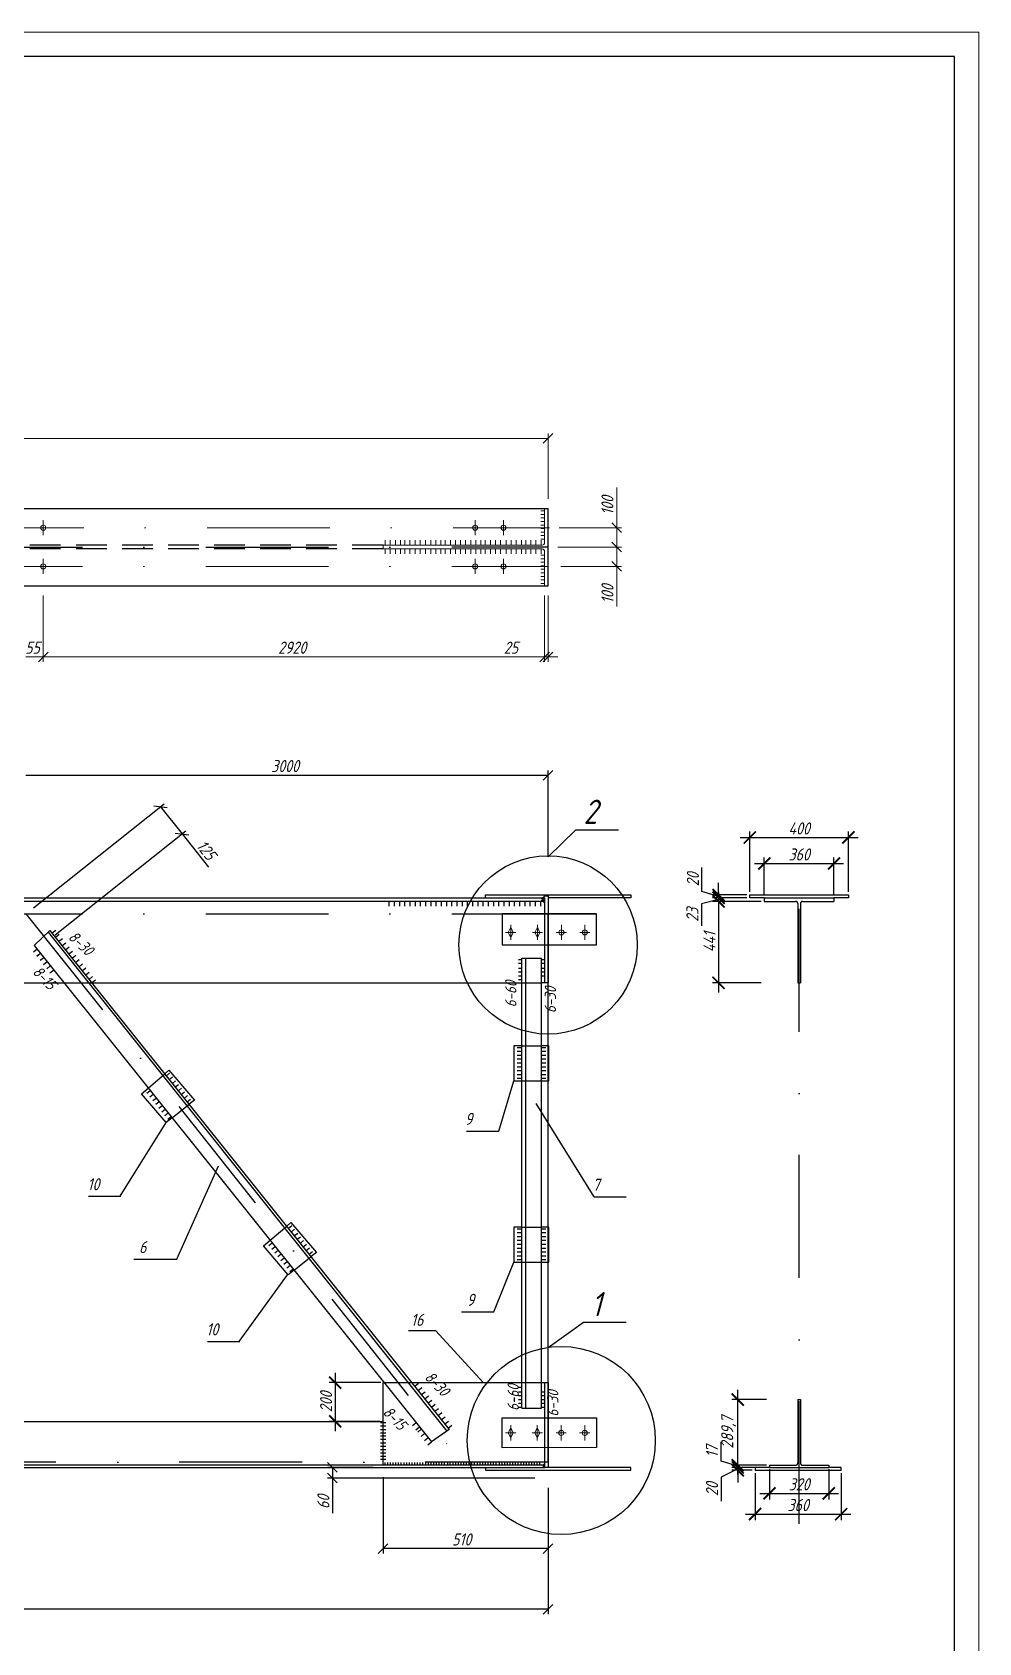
# Model space of a CAD drawing. Header units: millimetres. Extents: x 1665 to 4316, y 443 to 1647.
# Drawn here: x 3992.2 to 4188, y 1313.9 to 1647 of the extents above; entities that cross this region are included whole.
import ezdxf

# ---------------------------------------------------------------- set-up
doc = ezdxf.new("R2010")
doc.units = ezdxf.units.MM
for name, pattern in [('DASHDOT', [25.4, 12.7, -6.35, 0, -6.35]), ('DASHDOT2', [12.7, 6.35, -3.175, 0, -3.175]), ('DASHDOTX2', [50.8, 25.4, -12.7, 0, -12.7]), ('DASHED2', [9.525, 6.35, -3.175])]:
    doc.linetypes.add(name, pattern=pattern)
doc.layers.get('0').update_dxf_attribs({"lineweight": 18})
for name, color, linetype, lineweight in [('Dimension', 3, 'Continuous', 20), ('Osi', 1, 'DASHDOTX2', 25), ('Strich', 2, 'DASHED2', 25), ('Оси А', 40, 'DASHDOT', 20), ('ось', 240, 'DASHDOT2', 25), ('Размер', 3, 'Continuous', 25)]:
    doc.layers.add(name, color=color, linetype=linetype, lineweight=lineweight)
doc.styles.add('style1', font='romans.shx', dxfattribs={"width": 0.8, "oblique": 15})
doc.styles.add('style2', font='romans.shx', dxfattribs={"width": 0.8, "oblique": 15})

# ---------------------------------------------------------------- blocks, each defined once
blk = doc.blocks.new('_ArchTick')
at = {"color": 0, "linetype": 'ByBlock', "const_width": 0.15}
blk.add_lwpolyline([(-0.5, -0.5), (0.5, 0.5)], dxfattribs=at)
blk = doc.blocks.new('_Oblique')
at = {"color": 0, "linetype": 'ByBlock', "lineweight": -2}
blk.add_line((-0.5, -0.5), (0.5, 0.5), dxfattribs=at)

msp = doc.modelspace()

# ---------------------------------------------------------------- hatches: boundary and pattern name
at = {"layer": 'Размер'}
h = msp.add_hatch(color=256, dxfattribs=at)
edge = h.paths.add_edge_path()
edge.add_arc((4097.663, 1468.555), 0.578, 268.31437, 342.12231, ccw=False)
edge.add_spline(control_points=[(4097.646, 1467.977), (4097.616, 1467.904), (4097.514, 1467.654), (4098.478, 1467.605), (4097.484, 1467.558), (4097.632, 1467.303), (4097.68, 1467.221)], knot_values=[0, 0, 0, 0, 20.2032649, 69.6490249, 118.7581535, 141.9866715, 141.9866715, 141.9866715, 141.9866715], degree=3, periodic=0)
edge.add_arc((4097.663, 1466.644), 0.578, 17.87769, 88.31437, ccw=False)
edge.add_line((4098.213, 1466.821), (4098.213, 1468.377))
h = msp.add_hatch(color=256, dxfattribs=at)
edge = h.paths.add_edge_path()
edge.add_arc((4097.899, 1350.943), 0.314, 280.23037, 355.77334, ccw=False)
edge.add_spline(control_points=[(4097.955, 1350.634), (4097.931, 1350.606), (4097.882, 1350.549), (4097.95, 1350.412), (4098.25, 1350.409), (4097.976, 1350.397), (4097.891, 1350.282), (4097.933, 1350.211), (4097.955, 1350.173)], knot_values=[0, 0, 0, 0, 10.2899091, 20.5268242, 39.8770618, 56.5351868, 66.7524828, 78.8056176, 78.8056176, 78.8056176, 78.8056176], degree=3, periodic=0)
edge.add_arc((4097.9, 1349.864), 0.314, 3.51492, 79.85554, ccw=False)
edge.add_line((4098.213, 1349.884), (4098.213, 1350.92))

# ---------------------------------------------------------------- linework, layer by layer
for p, q in [((4188.02, 1646.955), (3347.02, 1646.955)), ((4188.02, 1052.955), (4188.02, 1646.955)), ((4097.438, 1547.961), (4098.213, 1547.961)), ((4097.438, 1547.232), (4098.213, 1547.232)), ((4097.438, 1546.504), (4098.213, 1546.504)), ((4097.438, 1545.775), (4098.213, 1545.775)), ((4098.213, 1541.391), (4098.213, 1548.491)), ((4097.438, 1545.047), (4098.213, 1545.047)), ((4097.438, 1544.318), (4098.213, 1544.318)), ((4097.438, 1543.59), (4098.213, 1543.59)), ((4097.438, 1542.861), (4098.213, 1542.861)), ((4097.438, 1542.133), (4098.213, 1542.133)), ((4097.713, 1540.891), (4064.779, 1540.891)), ((4064.779, 1540.091), (4064.779, 1540.891)), ((4097.713, 1540.091), (4064.779, 1540.091)), ((4065.222, 1541.908), (4065.222, 1540.891)), ((4065.222, 1540.091), (4065.222, 1539.074)), ((4066.277, 1541.908), (4066.277, 1540.891)), ((4066.277, 1540.091), (4066.277, 1539.074)), ((4067.332, 1541.908), (4067.332, 1540.891)), ((4067.332, 1540.091), (4067.332, 1539.074)), ((4068.387, 1541.908), (4068.387, 1540.891)), ((4068.387, 1540.091), (4068.387, 1539.074)), ((4069.292, 1541.908), (4069.292, 1540.891)), ((4069.292, 1540.091), (4069.292, 1539.074)), ((4070.347, 1541.908), (4070.347, 1540.891)), ((4070.347, 1540.091), (4070.347, 1539.074)), ((4071.402, 1541.908), (4071.402, 1540.891)), ((4071.402, 1540.091), (4071.402, 1539.074)), ((4072.457, 1541.908), (4072.457, 1540.891)), ((4072.457, 1540.091), (4072.457, 1539.074)), ((4073.587, 1541.908), (4073.587, 1540.891)), ((4073.587, 1540.091), (4073.587, 1539.074)), ((4074.642, 1541.908), (4074.642, 1540.891)), ((4074.642, 1540.091), (4074.642, 1539.074)), ((4075.697, 1541.908), (4075.697, 1540.891)), ((4075.697, 1540.091), (4075.697, 1539.074)), ((4076.752, 1541.908), (4076.752, 1540.891)), ((4076.752, 1540.091), (4076.752, 1539.074)), ((4077.656, 1541.908), (4077.656, 1540.891)), ((4077.656, 1540.091), (4077.656, 1539.074)), ((4078.711, 1541.908), (4078.711, 1540.891)), ((4078.711, 1540.091), (4078.711, 1539.074)), ((4079.766, 1541.908), (4079.766, 1540.891)), ((4079.766, 1540.091), (4079.766, 1539.074)), ((4080.821, 1541.908), (4080.821, 1540.891)), ((4080.821, 1540.091), (4080.821, 1539.074)), ((4081.876, 1541.908), (4081.876, 1540.891)), ((4081.876, 1540.091), (4081.876, 1539.074)), ((4082.931, 1541.908), (4082.931, 1540.891)), ((4082.931, 1540.091), (4082.931, 1539.074)), ((4083.986, 1541.908), (4083.986, 1540.891)), ((4083.986, 1540.091), (4083.986, 1539.074)), ((4085.041, 1541.908), (4085.041, 1540.891)), ((4085.041, 1540.091), (4085.041, 1539.074)), ((4085.945, 1541.908), (4085.945, 1540.891)), ((4085.945, 1540.091), (4085.945, 1539.074)), ((4087, 1541.908), (4087, 1540.891)), ((4087, 1540.091), (4087, 1539.074)), ((4088.055, 1541.908), (4088.055, 1540.891)), ((4088.055, 1540.091), (4088.055, 1539.074)), ((4089.11, 1541.908), (4089.11, 1540.891)), ((4089.11, 1540.091), (4089.11, 1539.074)), ((4090.241, 1541.908), (4090.241, 1540.891)), ((4090.241, 1540.091), (4090.241, 1539.074)), ((4091.296, 1541.908), (4091.296, 1540.891)), ((4091.296, 1540.091), (4091.296, 1539.074)), ((4092.351, 1541.908), (4092.351, 1540.891)), ((4092.351, 1540.091), (4092.351, 1539.074)), ((4093.406, 1541.908), (4093.406, 1540.891)), ((4093.406, 1540.091), (4093.406, 1539.074)), ((4094.31, 1541.908), (4094.31, 1540.891)), ((4094.31, 1540.091), (4094.31, 1539.074)), ((4095.365, 1541.908), (4095.365, 1540.891)), ((4095.365, 1540.091), (4095.365, 1539.074)), ((4096.42, 1541.908), (4096.42, 1540.891)), ((4096.42, 1540.091), (4096.42, 1539.074)), ((4097.438, 1538.802), (4098.213, 1538.802)), ((4097.475, 1541.908), (4097.475, 1540.891)), ((4097.475, 1540.091), (4097.475, 1539.074)), ((4098.213, 1532.491), (4098.213, 1539.591)), ((4097.438, 1538.074), (4098.213, 1538.074)), ((4097.438, 1537.345), (4098.213, 1537.345)), ((4097.438, 1536.617), (4098.213, 1536.617)), ((4097.438, 1535.888), (4098.213, 1535.888)), ((4097.438, 1535.16), (4098.213, 1535.16)), ((4097.438, 1534.431), (4098.213, 1534.431)), ((4097.438, 1533.703), (4098.213, 1533.703)), ((4097.438, 1532.974), (4098.213, 1532.974))]:
    msp.add_line(p, q)
at = {"lineweight": 30}
for p, q in [((4183.02, 1641.955), (3367.02, 1641.955)), ((4183.02, 1057.955), (4183.02, 1641.955)), ((3716.804, 1548.491), (4098.933, 1548.491)), ((4098.933, 1532.491), (4098.933, 1548.491)), ((3716.804, 1532.491), (4098.933, 1532.491))]:
    msp.add_line(p, q, dxfattribs=at)
at = {"color": 0, "lineweight": -2}
for p, q in [((4097.933, 1561.955), (4099.933, 1563.955)), ((4114.122, 1543.493), (4112.122, 1545.493)), ((4114.122, 1539.491), (4112.122, 1541.491)), ((4112.122, 1541.491), (4114.122, 1539.491)), ((4112.122, 1537.503), (4114.122, 1535.503)), ((3993.514, 1516.764), (3995.514, 1518.764)), ((3995.514, 1518.764), (3993.514, 1516.764)), ((4097.213, 1516.764), (4099.213, 1518.764)), ((4097.213, 1516.764), (4099.213, 1518.764)), ((4099.933, 1518.764), (4097.933, 1516.764)), ((4097.933, 1492.284), (4099.933, 1494.284)), ((4097.933, 1319.843), (4099.933, 1321.843))]:
    msp.add_line(p, q, dxfattribs=at)
for centre in [(3994.514, 1544.499), (4083.838, 1544.499), (4089.701, 1544.499), (3994.514, 1536.5), (4083.838, 1536.5), (4089.701, 1536.5), (4101.669, 1460.809), (4106.523, 1460.809), (4101.644, 1357.307), (4106.498, 1357.307)]:
    msp.add_circle(centre, 0.523)
for centre, start, end in [((4097.713, 1541.391), 270, 0), ((4097.713, 1539.591), 0, 90)]:
    msp.add_arc(centre, 0.5, start, end)
at = {"layer": 'Dimension', "lineweight": 15}
msp.add_line((4098.933, 1562.955), (3698.911, 1562.955), dxfattribs=at)
at = {"layer": 'Dimension'}
for p, q in [((4098.933, 1550.491), (4098.933, 1563.955)), ((4113.122, 1544.493), (4113.122, 1552.793)), ((4101.218, 1544.493), (4114.122, 1544.493)), ((4113.122, 1540.491), (4113.122, 1544.493)), ((4100.933, 1540.491), (4114.122, 1540.491)), ((4101.558, 1540.491), (4114.122, 1540.491)), ((4113.122, 1540.491), (4113.122, 1536.503)), ((4101.558, 1536.503), (4114.122, 1536.503)), ((4113.122, 1536.503), (4113.122, 1528.202)), ((3994.514, 1530.491), (3994.514, 1516.764)), ((3994.514, 1529.866), (3994.514, 1516.764)), ((4098.213, 1530.491), (4098.213, 1516.764)), ((4098.213, 1529.866), (4098.213, 1516.764)), ((4098.933, 1530.491), (4098.933, 1516.764)), ((3994.514, 1517.764), (3990.933, 1517.764)), ((3994.514, 1517.764), (4098.213, 1517.764)), ((4098.213, 1517.764), (4089.219, 1517.764)), ((4098.933, 1517.764), (4098.213, 1517.764)), ((4098.933, 1517.764), (4100.933, 1517.764))]:
    msp.add_line(p, q, dxfattribs=at)
at = {"layer": 'Osi', "lineweight": 20}
for p, q in [((3468.495, 1544.473), (4099.218, 1544.493)), ((3468.21, 1536.483), (4098.933, 1536.503))]:
    msp.add_line(p, q, dxfattribs=at)
at = {"layer": 'Osi'}
for p, q in [((3468.21, 1540.483), (4098.933, 1540.503)), ((4150.857, 1338.474), (4150.857, 1473.023))]:
    msp.add_line(p, q, dxfattribs=at)
at = {"layer": 'Strich'}
for p, q in [((4064.779, 1540.891), (3480.886, 1540.891)), ((4064.779, 1540.091), (3480.886, 1540.091)), ((4150.587, 1364.196), (4151.127, 1364.196)), ((4144.737, 1350.634), (4144.737, 1350.171)), ((4156.977, 1350.634), (4156.977, 1350.171))]:
    msp.add_line(p, q, dxfattribs=at)
for centre, start, end in [((4150.137, 1466.771), 0, 90), ((4151.577, 1466.771), 90, 180), ((4150.137, 1351.084), 270, 0), ((4151.577, 1351.084), 180, 270)]:
    msp.add_arc(centre, 0.45, start, end, dxfattribs=at)
at = {"layer": 'Оси А', "ltscale": 20}
for p, q in [((3994.514, 1544.499), (3994.514, 1546.072)), ((4083.838, 1544.499), (4083.838, 1546.072)), ((4089.701, 1544.499), (4089.701, 1546.072)), ((3994.514, 1544.499), (3993.465, 1544.499)), ((3994.514, 1544.499), (3994.514, 1544.499)), ((3994.514, 1544.499), (3994.514, 1542.927)), ((3994.514, 1544.499), (3995.562, 1544.499)), ((4083.838, 1544.499), (4082.789, 1544.499)), ((4083.838, 1544.499), (4083.838, 1544.499)), ((4083.838, 1544.499), (4083.838, 1542.927)), ((4083.838, 1544.499), (4084.886, 1544.499)), ((4089.701, 1544.499), (4088.652, 1544.499)), ((4089.701, 1544.499), (4089.701, 1544.499)), ((4089.701, 1544.499), (4089.701, 1542.927)), ((4089.701, 1544.499), (4090.749, 1544.499)), ((3994.514, 1536.5), (3993.465, 1536.5)), ((3994.514, 1536.5), (3994.514, 1538.072)), ((3994.514, 1536.5), (3994.514, 1536.5)), ((3994.514, 1536.5), (3994.514, 1534.927)), ((3994.514, 1536.5), (3995.562, 1536.5)), ((4083.838, 1536.502), (4082.789, 1536.502)), ((4083.838, 1536.502), (4083.838, 1538.075)), ((4083.838, 1536.502), (4083.838, 1536.502)), ((4083.838, 1536.502), (4083.838, 1534.93)), ((4083.838, 1536.502), (4084.886, 1536.502)), ((4089.701, 1536.5), (4088.652, 1536.5)), ((4089.701, 1536.5), (4089.701, 1538.072)), ((4089.701, 1536.5), (4089.701, 1536.5)), ((4089.701, 1536.5), (4089.701, 1534.927)), ((4089.701, 1536.5), (4090.749, 1536.5)), ((4091.19, 1460.809), (4091.19, 1462.381)), ((4096.724, 1460.809), (4096.724, 1462.381)), ((4101.669, 1460.809), (4101.669, 1462.381)), ((4106.523, 1460.809), (4106.523, 1462.381)), ((4091.19, 1460.809), (4090.141, 1460.809)), ((4091.19, 1460.809), (4090.141, 1460.809)), ((4090.666, 1460.809), (4091.19, 1461.857)), ((4090.666, 1460.809), (4091.19, 1459.76)), ((4091.714, 1460.809), (4091.19, 1461.857)), ((4091.19, 1460.809), (4091.19, 1460.809)), ((4091.19, 1460.809), (4091.19, 1459.236)), ((4091.19, 1460.809), (4092.238, 1460.809)), ((4091.714, 1460.809), (4091.19, 1459.76)), ((4096.724, 1460.809), (4095.676, 1460.809)), ((4096.724, 1460.809), (4095.676, 1460.809)), ((4096.2, 1460.809), (4096.724, 1461.857)), ((4096.2, 1460.809), (4096.724, 1459.76)), ((4097.249, 1460.809), (4096.724, 1461.857)), ((4096.724, 1460.809), (4096.724, 1460.809)), ((4096.724, 1460.809), (4096.724, 1459.236)), ((4096.724, 1460.809), (4097.773, 1460.809)), ((4097.249, 1460.809), (4096.724, 1459.76)), ((4101.669, 1460.809), (4100.621, 1460.809)), ((4101.669, 1460.809), (4101.669, 1460.809)), ((4101.669, 1460.809), (4101.669, 1459.236)), ((4101.669, 1460.809), (4102.717, 1460.809)), ((4106.523, 1460.809), (4105.475, 1460.809)), ((4106.523, 1460.809), (4106.523, 1460.809)), ((4106.523, 1460.809), (4106.523, 1459.236)), ((4106.523, 1460.809), (4107.572, 1460.809)), ((4091.19, 1357.307), (4091.19, 1358.879)), ((4096.699, 1357.307), (4096.699, 1358.879)), ((4101.644, 1357.307), (4101.644, 1358.879)), ((4106.498, 1357.307), (4106.498, 1358.879)), ((4091.19, 1357.307), (4090.141, 1357.307)), ((4091.19, 1357.307), (4090.141, 1357.307)), ((4090.666, 1357.307), (4091.19, 1358.355)), ((4090.666, 1357.307), (4091.19, 1356.258)), ((4091.714, 1357.307), (4091.19, 1358.355)), ((4091.19, 1357.307), (4091.19, 1357.307)), ((4091.19, 1357.307), (4091.19, 1355.734)), ((4091.19, 1357.307), (4092.238, 1357.307)), ((4091.714, 1357.307), (4091.19, 1356.258)), ((4096.699, 1357.307), (4095.651, 1357.307)), ((4096.699, 1357.307), (4095.651, 1357.307)), ((4096.175, 1357.307), (4096.699, 1358.355)), ((4096.175, 1357.307), (4096.699, 1356.258)), ((4097.223, 1357.307), (4096.699, 1358.355)), ((4096.699, 1357.307), (4096.699, 1357.307)), ((4096.699, 1357.307), (4096.699, 1355.734)), ((4096.699, 1357.307), (4097.748, 1357.307)), ((4097.223, 1357.307), (4096.699, 1356.258)), ((4101.644, 1357.307), (4100.596, 1357.307)), ((4101.644, 1357.307), (4101.644, 1357.307)), ((4101.644, 1357.307), (4101.644, 1355.734)), ((4101.644, 1357.307), (4102.692, 1357.307)), ((4106.498, 1357.307), (4105.45, 1357.307)), ((4106.498, 1357.307), (4106.498, 1357.307)), ((4106.498, 1357.307), (4106.498, 1355.734)), ((4106.498, 1357.307), (4107.547, 1357.307))]:
    msp.add_line(p, q, dxfattribs=at)
at = {"layer": 'ось', "ltscale": 4}
for p, q in [((3468.21, 1464.656), (4098.933, 1464.676)), ((3990.933, 1464.673), (4080.933, 1351.276)), ((4098.933, 1351.276), (3742.225, 1351.276))]:
    msp.add_line(p, q, dxfattribs=at)
at = {"layer": 'Размер'}
for p, q in [((4098.933, 1493.284), (3990.933, 1493.284)), ((4098.933, 1476.443), (4098.933, 1494.284)), ((4097.68, 1467.221), (3473.036, 1467.221)), ((3480.886, 1467.977), (4064.779, 1467.977)), ((4064.779, 1467.977), (4097.68, 1467.977)), ((4066.087, 1466.203), (4066.087, 1467.221)), ((4067.167, 1466.203), (4067.167, 1467.221)), ((4068.247, 1466.203), (4068.247, 1467.221)), ((4069.327, 1466.203), (4069.327, 1467.221)), ((4070.407, 1466.203), (4070.407, 1467.221)), ((4071.487, 1466.203), (4071.487, 1467.221)), ((4072.567, 1466.203), (4072.567, 1467.221)), ((4073.647, 1466.203), (4073.647, 1467.221)), ((4074.727, 1466.203), (4074.727, 1467.221)), ((4075.807, 1466.203), (4075.807, 1467.221)), ((4076.887, 1466.203), (4076.887, 1467.221)), ((4077.967, 1466.203), (4077.967, 1467.221)), ((4079.047, 1466.203), (4079.047, 1467.221)), ((4080.127, 1466.203), (4080.127, 1467.221)), ((4081.207, 1466.203), (4081.207, 1467.221)), ((4082.287, 1466.203), (4082.287, 1467.221)), ((4083.367, 1466.203), (4083.367, 1467.221)), ((4084.447, 1466.203), (4084.447, 1467.221)), ((4085.527, 1466.203), (4085.527, 1467.221)), ((4086.607, 1466.203), (4086.607, 1467.221)), ((4087.687, 1466.203), (4087.687, 1467.221)), ((4088.767, 1466.203), (4088.767, 1467.221)), ((4089.847, 1466.203), (4089.847, 1467.221)), ((4090.927, 1466.203), (4090.927, 1467.221)), ((4092.007, 1466.203), (4092.007, 1467.221)), ((4093.087, 1466.203), (4093.087, 1467.221)), ((4094.167, 1466.203), (4094.167, 1467.221)), ((4095.247, 1466.203), (4095.247, 1467.221)), ((4096.327, 1466.203), (4096.327, 1467.221)), ((4097.407, 1466.203), (4097.407, 1467.221)), ((4098.213, 1467.977), (4098.213, 1450.373)), ((4098.933, 1468.377), (4098.933, 1450.373)), ((4143.657, 1467.977), (4158.057, 1467.977)), ((4143.657, 1467.221), (4150.137, 1467.221)), ((4150.587, 1466.771), (4150.587, 1450.373)), ((4151.127, 1466.771), (4151.127, 1450.373)), ((4151.577, 1467.221), (4158.057, 1467.221)), ((4108.931, 1464.676), (4089.406, 1464.676)), ((4098.933, 1351.276), (4098.933, 1464.676)), ((3995.879, 1461.202), (3992.591, 1458.07)), ((3995.517, 1460.857), (4077.977, 1357.647)), ((3995.879, 1461.202), (4078.48, 1357.995)), ((3997.097, 1461.206), (3996.366, 1460.622)), ((3997.789, 1460.34), (3997.058, 1459.756)), ((3997.789, 1460.339), (3997.058, 1459.756)), ((3998.481, 1459.473), (3997.749, 1458.889)), ((3992.502, 1456.796), (3993.241, 1457.375)), ((3992.591, 1458.07), (4074.777, 1355.446)), ((3993.187, 1455.924), (3993.925, 1456.503)), ((3993.196, 1455.931), (3993.934, 1456.51)), ((3993.88, 1455.059), (3994.618, 1455.638)), ((3999.173, 1458.606), (3998.441, 1458.022)), ((3999.865, 1457.74), (3999.133, 1457.156)), ((4000.556, 1456.874), (3999.824, 1456.289)), ((4001.248, 1456.007), (4000.516, 1455.423)), ((4093.515, 1362.397), (4093.515, 1455.477)), ((4093.515, 1455.477), (4097.531, 1455.477)), ((4094.321, 1362.397), (4094.321, 1455.477)), ((4095.235, 1455.477), (4097.531, 1455.477)), ((4097.531, 1362.397), (4097.531, 1455.477)), ((3994.525, 1454.155), (3995.263, 1454.734)), ((3994.565, 1454.186), (3995.303, 1454.765)), ((3995.209, 1453.283), (3995.947, 1453.861)), ((3995.209, 1453.282), (3995.947, 1453.861)), ((3995.894, 1452.41), (3996.632, 1452.989)), ((4001.94, 1455.141), (4001.208, 1454.556)), ((4002.632, 1454.274), (4001.899, 1453.689)), ((4003.324, 1453.408), (4002.591, 1452.823)), ((4004.016, 1452.541), (4003.283, 1451.956)), ((4092.833, 1455.211), (4093.515, 1455.211)), ((4092.833, 1454.418), (4093.515, 1454.418)), ((4092.833, 1453.438), (4093.515, 1453.438)), ((4092.833, 1452.644), (4093.515, 1452.644)), ((4097.531, 1455.211), (4098.213, 1455.211)), ((4097.531, 1454.418), (4098.213, 1454.418)), ((4097.531, 1453.438), (4098.213, 1453.438)), ((4097.531, 1452.644), (4098.213, 1452.644)), ((3984.068, 1450.373), (3998.755, 1450.373)), ((3998.755, 1450.373), (4004.499, 1450.373)), ((4004.708, 1451.675), (4003.974, 1451.089)), ((4004.499, 1450.373), (4093.515, 1450.373)), ((4005.277, 1450.957), (4004.546, 1450.373)), ((4092.833, 1451.851), (4093.515, 1451.851)), ((4092.833, 1451.058), (4093.515, 1451.058)), ((4093.515, 1450.373), (4097.531, 1450.373)), ((4097.531, 1451.851), (4098.213, 1451.851)), ((4098.933, 1450.373), (4097.531, 1450.373)), ((4091.863, 1437.336), (4091.863, 1430.136)), ((4093.515, 1437.336), (4091.863, 1437.336)), ((4092.563, 1437.036), (4093.515, 1437.036)), ((4092.563, 1436.236), (4093.515, 1436.236)), ((4093.515, 1437.336), (4097.531, 1437.336)), ((4099.063, 1437.336), (4097.531, 1437.336)), ((4097.531, 1437.036), (4098.483, 1437.036)), ((4097.531, 1436.236), (4098.483, 1436.236)), ((4099.063, 1430.136), (4099.063, 1437.336)), ((4019.619, 1431.567), (4020.464, 1432.296)), ((4020.464, 1432.296), (4025.768, 1426.132)), ((4092.563, 1435.436), (4093.515, 1435.436)), ((4092.563, 1434.636), (4093.515, 1434.636)), ((4092.563, 1433.836), (4093.515, 1433.836)), ((4092.563, 1433.036), (4093.515, 1433.036)), ((4092.563, 1432.236), (4093.515, 1432.236)), ((4097.531, 1435.436), (4098.483, 1435.436)), ((4097.531, 1434.636), (4098.483, 1434.636)), ((4097.531, 1433.836), (4098.483, 1433.836)), ((4097.531, 1433.036), (4098.483, 1433.036)), ((4097.531, 1432.236), (4098.483, 1432.236)), ((4016.211, 1428.624), (4019.619, 1431.567)), ((4019.967, 1431.135), (4020.646, 1431.681)), ((4020.574, 1430.38), (4021.253, 1430.926)), ((4021.208, 1429.592), (4021.887, 1430.139)), ((4021.815, 1428.837), (4022.494, 1429.384)), ((4088.708, 1419.729), (4091.863, 1430.136)), ((4091.863, 1430.136), (4093.515, 1430.136)), ((4092.563, 1431.436), (4093.515, 1431.436)), ((4092.563, 1430.636), (4093.515, 1430.636)), ((4093.515, 1430.136), (4097.531, 1430.136)), ((4097.531, 1431.436), (4098.483, 1431.436)), ((4097.531, 1430.636), (4098.483, 1430.636)), ((4097.531, 1430.136), (4099.063, 1430.136)), ((4014.846, 1427.445), (4016.211, 1428.624)), ((4019.961, 1421.5), (4014.846, 1427.445)), ((4015.953, 1427.555), (4016.632, 1428.102)), ((4016.56, 1426.801), (4017.239, 1427.347)), ((4017.193, 1426.013), (4017.872, 1426.559)), ((4017.801, 1425.258), (4018.48, 1425.804)), ((4022.451, 1428.048), (4023.129, 1428.594)), ((4023.058, 1427.293), (4023.737, 1427.839)), ((4023.691, 1426.505), (4024.37, 1427.052)), ((4024.299, 1425.75), (4024.977, 1426.297)), ((4025.768, 1426.132), (4024.686, 1425.269)), ((4018.436, 1424.468), (4019.115, 1425.015)), ((4019.044, 1423.713), (4019.722, 1424.26)), ((4019.677, 1422.926), (4020.356, 1423.472)), ((4021.168, 1422.463), (4019.961, 1421.5)), ((4020.284, 1422.171), (4020.963, 1422.717)), ((4021.168, 1422.463), (4024.686, 1425.269)), ((4108.451, 1406.126), (4096.466, 1425.409)), ((4010.44, 1406.226), (4019.961, 1421.5)), ((4082.048, 1419.729), (4088.708, 1419.729)), ((4022.152, 1393.226), (4030.764, 1412.51)), ((4003.873, 1406.226), (4010.533, 1406.226)), ((4108.451, 1406.126), (4115.11, 1406.126)), ((4041.449, 1397.152), (4044.87, 1400.08)), ((4044.87, 1400.08), (4045.718, 1400.805)), ((4045.216, 1399.646), (4045.897, 1400.189)), ((4045.718, 1400.805), (4050.995, 1394.618)), ((4045.82, 1398.889), (4046.501, 1399.432)), ((4093.515, 1399.836), (4091.863, 1399.836)), ((4091.863, 1399.836), (4091.863, 1392.636)), ((4092.563, 1399.536), (4093.515, 1399.536)), ((4093.515, 1399.836), (4097.531, 1399.836)), ((4099.063, 1399.836), (4097.531, 1399.836)), ((4097.531, 1399.536), (4098.483, 1399.536)), ((4099.063, 1392.636), (4099.063, 1399.836)), ((4040.079, 1395.979), (4041.449, 1397.152)), ((4045.169, 1390.012), (4040.079, 1395.979)), ((4041.186, 1396.084), (4041.867, 1396.628)), ((4041.79, 1395.327), (4042.472, 1395.87)), ((4046.45, 1398.099), (4047.131, 1398.642)), ((4047.054, 1397.341), (4047.735, 1397.884)), ((4047.686, 1396.549), (4048.367, 1397.092)), ((4048.29, 1395.791), (4048.971, 1396.334)), ((4048.92, 1395.001), (4049.601, 1395.544)), ((4092.563, 1398.736), (4093.515, 1398.736)), ((4092.563, 1397.936), (4093.515, 1397.936)), ((4092.563, 1397.136), (4093.515, 1397.136)), ((4092.563, 1396.336), (4093.515, 1396.336)), ((4092.563, 1395.536), (4093.515, 1395.536)), ((4097.531, 1398.736), (4098.483, 1398.736)), ((4097.531, 1397.936), (4098.483, 1397.936)), ((4097.531, 1397.136), (4098.483, 1397.136)), ((4097.531, 1396.336), (4098.483, 1396.336)), ((4097.531, 1395.536), (4098.483, 1395.536)), ((4013.266, 1393.226), (4022.152, 1393.226)), ((4042.42, 1394.537), (4043.101, 1395.08)), ((4043.024, 1393.779), (4043.706, 1394.323)), ((4043.656, 1392.987), (4044.338, 1393.53)), ((4044.261, 1392.229), (4044.942, 1392.772)), ((4046.38, 1390.969), (4049.91, 1393.76)), ((4049.524, 1394.243), (4050.206, 1394.787)), ((4050.995, 1394.618), (4049.91, 1393.76)), ((4087.706, 1382.329), (4091.863, 1392.636)), ((4091.863, 1392.636), (4093.515, 1392.636)), ((4092.563, 1394.736), (4093.515, 1394.736)), ((4092.563, 1393.936), (4093.515, 1393.936)), ((4092.563, 1393.136), (4093.515, 1393.136)), ((4093.515, 1392.636), (4097.531, 1392.636)), ((4097.531, 1394.736), (4098.483, 1394.736)), ((4097.531, 1393.936), (4098.483, 1393.936)), ((4097.531, 1393.136), (4098.483, 1393.136)), ((4097.531, 1392.636), (4099.063, 1392.636)), ((4035.04, 1376.226), (4045.04, 1390.012)), ((4044.891, 1391.439), (4045.572, 1391.982)), ((4046.38, 1390.969), (4045.169, 1390.012)), ((4045.495, 1390.682), (4046.176, 1391.225)), ((4081.046, 1382.329), (4087.706, 1382.329)), ((4028.473, 1376.226), (4035.133, 1376.226)), ((4064.779, 1350.631), (4064.779, 1367.708)), ((4064.779, 1367.708), (4064.957, 1367.708)), ((4064.957, 1367.708), (4070.701, 1367.708)), ((4070.701, 1367.708), (4085.518, 1367.708)), ((4072.095, 1367.49), (4071.362, 1366.905)), ((4072.787, 1366.623), (4072.054, 1366.038)), ((4073.478, 1365.756), (4072.746, 1365.172)), ((4085.518, 1367.708), (4093.515, 1367.708)), ((4092.833, 1366.782), (4093.515, 1366.782)), ((4092.833, 1365.802), (4093.515, 1365.802)), ((4093.515, 1367.708), (4097.531, 1367.708)), ((4097.531, 1367.708), (4098.933, 1367.708)), ((4097.531, 1365.802), (4098.213, 1365.802)), ((4098.213, 1367.708), (4098.213, 1350.171)), ((4098.933, 1367.708), (4098.933, 1350.171)), ((4098.933, 1367.708), (4098.933, 1350.171)), ((4074.17, 1364.89), (4073.437, 1364.305)), ((4074.862, 1364.023), (4074.129, 1363.438)), ((4075.554, 1363.157), (4074.82, 1362.572)), ((4076.242, 1362.293), (4075.508, 1361.708)), ((4092.833, 1365.008), (4093.515, 1365.008)), ((4092.833, 1364.215), (4093.515, 1364.215)), ((4092.833, 1363.421), (4093.515, 1363.421)), ((4092.833, 1362.632), (4093.515, 1362.632)), ((4093.515, 1362.397), (4097.531, 1362.397)), ((4097.531, 1365.008), (4098.213, 1365.008)), ((4097.531, 1364.215), (4098.213, 1364.215)), ((4097.531, 1363.421), (4098.213, 1363.421)), ((4097.531, 1362.632), (4098.213, 1362.632)), ((4150.587, 1364.196), (4150.587, 1351.084)), ((4151.127, 1364.196), (4151.127, 1351.084)), ((3902.184, 1359.689), (4064.779, 1359.689)), ((4064.24, 1359.426), (4065.384, 1359.426)), ((4070.871, 1358.828), (4071.603, 1359.412)), ((4076.933, 1361.427), (4076.2, 1360.842)), ((4076.933, 1361.426), (4076.2, 1360.842)), ((4077.625, 1360.56), (4076.892, 1359.975)), ((4078.313, 1359.696), (4077.58, 1359.111)), ((4064.24, 1358.749), (4065.384, 1358.749)), ((4064.24, 1358.029), (4065.384, 1358.029)), ((4064.24, 1357.351), (4065.384, 1357.351)), ((4064.24, 1356.674), (4065.384, 1356.674)), ((4064.24, 1355.996), (4065.384, 1355.996)), ((4071.563, 1357.961), (4072.295, 1358.545)), ((4071.97, 1357.462), (4072.702, 1358.046)), ((4072.661, 1356.596), (4073.394, 1357.18)), ((4073.353, 1355.729), (4074.085, 1356.313)), ((4078.48, 1357.995), (4074.777, 1355.438)), ((4079.005, 1358.83), (4078.271, 1358.245)), ((4064.24, 1355.234), (4065.384, 1355.234)), ((4064.24, 1354.557), (4065.384, 1354.557)), ((4064.24, 1353.879), (4065.384, 1353.879)), ((4064.24, 1353.202), (4065.384, 1353.202)), ((4064.24, 1352.524), (4065.384, 1352.524)), ((4074.045, 1354.862), (4074.777, 1355.446)), ((4097.955, 1350.634), (3472.657, 1350.631)), ((3472.657, 1350.171), (4064.779, 1350.171)), ((4064.24, 1351.847), (4065.384, 1351.847)), ((4064.779, 1350.171), (4098.213, 1350.171)), ((4064.779, 1350.171), (4064.779, 1350.171)), ((4065.217, 1350.631), (4065.217, 1351.187)), ((4065.758, 1350.631), (4065.758, 1351.187)), ((4066.329, 1350.631), (4066.329, 1351.187)), ((4066.871, 1350.631), (4066.871, 1351.187)), ((4067.442, 1350.631), (4067.442, 1351.187)), ((4067.984, 1350.631), (4067.984, 1351.187)), ((4068.555, 1350.631), (4068.555, 1351.187)), ((4069.134, 1350.631), (4069.134, 1351.187)), ((4069.675, 1350.631), (4069.675, 1351.187)), ((4070.247, 1350.631), (4070.247, 1351.187)), ((4070.788, 1350.631), (4070.788, 1351.187)), ((4071.36, 1350.631), (4071.36, 1351.187)), ((4071.901, 1350.631), (4071.901, 1351.187)), ((4072.473, 1350.631), (4072.473, 1351.187)), ((4073.014, 1350.631), (4073.014, 1351.187)), ((4073.615, 1350.631), (4073.615, 1351.187)), ((4074.157, 1350.631), (4074.157, 1351.187)), ((4074.728, 1350.631), (4074.728, 1351.187)), ((4075.27, 1350.631), (4075.27, 1351.187)), ((4075.841, 1350.631), (4075.841, 1351.187)), ((4076.383, 1350.631), (4076.383, 1351.187)), ((4076.954, 1350.631), (4076.954, 1351.187)), ((4077.495, 1350.631), (4077.495, 1351.187)), ((4078.157, 1350.631), (4078.157, 1351.187)), ((4078.698, 1350.631), (4078.698, 1351.187)), ((4079.27, 1350.631), (4079.27, 1351.187)), ((4079.841, 1350.631), (4079.841, 1351.187)), ((4080.383, 1350.631), (4080.383, 1351.187)), ((4080.954, 1350.631), (4080.954, 1351.187)), ((4081.496, 1350.631), (4081.496, 1351.187)), ((4082.067, 1350.631), (4082.067, 1351.187)), ((4082.608, 1350.631), (4082.608, 1351.187)), ((4083.18, 1350.631), (4083.18, 1351.187)), ((4083.721, 1350.631), (4083.721, 1351.187)), ((4084.323, 1350.631), (4084.323, 1351.187)), ((4084.864, 1350.631), (4084.864, 1351.187)), ((4085.436, 1350.631), (4085.436, 1351.187)), ((4085.977, 1350.631), (4085.977, 1351.187)), ((4086.548, 1350.631), (4086.548, 1351.187)), ((4087.09, 1350.631), (4087.09, 1351.187)), ((4087.661, 1350.631), (4087.661, 1351.187)), ((4088.203, 1350.631), (4088.203, 1351.187)), ((4088.864, 1350.631), (4088.864, 1351.187)), ((4089.406, 1350.631), (4089.406, 1351.187)), ((4089.977, 1350.631), (4089.977, 1351.187)), ((4090.519, 1350.631), (4090.519, 1351.187)), ((4091.09, 1350.631), (4091.09, 1351.187)), ((4091.631, 1350.631), (4091.631, 1351.187)), ((4092.203, 1350.631), (4092.203, 1351.187)), ((4092.744, 1350.631), (4092.744, 1351.187)), ((4093.346, 1350.631), (4093.346, 1351.187)), ((4093.887, 1350.631), (4093.887, 1351.187)), ((4094.459, 1350.631), (4094.459, 1351.187)), ((4095, 1350.631), (4095, 1351.187)), ((4095.571, 1350.631), (4095.571, 1351.187)), ((4096.113, 1350.631), (4096.113, 1351.187)), ((4096.684, 1350.631), (4096.684, 1351.187)), ((4097.226, 1350.631), (4097.226, 1351.187)), ((4098.933, 1350.171), (4098.213, 1350.171)), ((4144.737, 1350.634), (4150.137, 1350.634)), ((4144.737, 1350.171), (4156.977, 1350.171)), ((4151.577, 1350.634), (4156.977, 1350.634)), ((4098.933, 1345.973), (4098.933, 1319.843)), ((4098.933, 1320.843), (3468.213, 1320.843))]:
    msp.add_line(p, q, dxfattribs=at)
at = {"layer": 'Размер', "color": 3}
for p, q in [((3992.499, 1465.916), (4019.546, 1487.382)), ((4018.763, 1486.76), (4023.21, 1481.157)), ((3996.947, 1460.312), (4023.993, 1481.778)), ((4023.21, 1481.157), (4028.666, 1474.282)), ((4062.779, 1350.171), (4053.323, 1350.171)), ((4054.323, 1350.171), (4054.323, 1347.973)), ((4096.213, 1347.973), (4053.323, 1347.973)), ((4054.323, 1347.973), (4054.323, 1340.705)), ((4064.779, 1348.171), (4064.779, 1332.396)), ((4098.933, 1345.973), (4098.933, 1332.396)), ((4098.933, 1333.396), (4064.779, 1333.396))]:
    msp.add_line(p, q, dxfattribs=at)
at = {"layer": 'Размер', "ltscale": 2}
for p, q in [((4098.933, 1476.443), (4104.686, 1482.004)), ((4104.686, 1482.004), (4113.467, 1482.004)), ((4138.657, 1480.43), (4163.057, 1480.43)), ((4140.657, 1469.166), (4140.657, 1481.68)), ((4161.057, 1469.166), (4161.057, 1481.68)), ((4143.657, 1468.602), (4143.657, 1476.3)), ((4158.057, 1468.602), (4158.057, 1476.3)), ((4130.75, 1469.29), (4130.75, 1474.225)), ((4141.657, 1475.05), (4160.057, 1475.05)), ((4134.188, 1468.259), (4130.75, 1469.29)), ((4134.188, 1468.541), (4134.188, 1471.041)), ((4134.188, 1467.977), (4134.188, 1470.477)), ((4134.188, 1469.221), (4134.188, 1448.373)), ((4085.977, 1467.977), (4085.977, 1468.577)), ((4085.977, 1468.577), (4116.016, 1468.577)), ((4098.213, 1468.377), (4098.933, 1468.377)), ((4116.016, 1467.977), (4098.933, 1467.977)), ((4116.016, 1468.577), (4116.016, 1467.977)), ((4134.188, 1467.599), (4130.653, 1466.746)), ((4130.653, 1466.746), (4130.653, 1462.16)), ((4140.032, 1468.541), (4132.938, 1468.541)), ((4140.032, 1467.977), (4132.938, 1467.977)), ((4140.032, 1467.977), (4132.938, 1467.977)), ((4143.032, 1467.221), (4132.938, 1467.221)), ((4140.032, 1467.221), (4132.938, 1467.221)), ((4134.188, 1468.541), (4134.188, 1467.977)), ((4134.188, 1468.541), (4134.188, 1467.977)), ((4134.188, 1467.977), (4134.188, 1465.477)), ((4134.188, 1467.977), (4134.188, 1467.221)), ((4134.188, 1467.977), (4134.188, 1467.221)), ((4134.188, 1467.221), (4134.188, 1464.721)), ((4140.657, 1467.977), (4140.657, 1468.541)), ((4140.657, 1468.541), (4161.057, 1468.541)), ((4143.657, 1467.977), (4140.657, 1467.977)), ((4143.657, 1467.977), (4143.657, 1467.221)), ((4158.057, 1467.977), (4158.057, 1467.221)), ((4161.057, 1467.977), (4158.057, 1467.977)), ((4161.057, 1468.541), (4161.057, 1467.977)), ((4089.406, 1464.676), (4089.406, 1458.207)), ((4108.931, 1464.676), (4089.406, 1464.676)), ((4097.407, 1464.676), (4108.931, 1464.676)), ((4108.931, 1458.207), (4108.931, 1464.676)), ((4089.406, 1458.207), (4108.931, 1458.207)), ((4143.032, 1450.373), (4132.938, 1450.373)), ((4150.587, 1450.373), (4151.127, 1450.373)), ((4098.933, 1374.993), (4106.283, 1380.188)), ((4106.283, 1380.188), (4115.063, 1380.188)), ((4075.713, 1378.392), (4070.069, 1378.392)), ((4085.518, 1367.708), (4075.713, 1378.392)), ((4054.887, 1369.708), (4054.887, 1357.689)), ((4064.332, 1367.708), (4053.637, 1367.708)), ((4138.151, 1348.634), (4138.151, 1366.196)), ((4144.112, 1364.196), (4136.901, 1364.196)), ((4064.154, 1359.689), (4053.637, 1359.689)), ((4089.406, 1354.203), (4089.406, 1360.41)), ((4089.406, 1360.41), (4108.931, 1360.41)), ((4108.931, 1360.41), (4108.931, 1354.291)), ((4108.931, 1354.291), (4089.406, 1354.203)), ((4134.713, 1351.434), (4134.713, 1355.478)), ((4138.151, 1350.634), (4138.151, 1353.134)), ((4138.151, 1350.171), (4138.151, 1352.671)), ((4085.977, 1350.171), (4085.977, 1349.571)), ((4085.977, 1349.571), (4116.016, 1349.571)), ((4116.016, 1350.171), (4098.933, 1350.171)), ((4116.016, 1349.571), (4116.016, 1350.171)), ((4138.151, 1350.402), (4134.713, 1351.434)), ((4138.151, 1349.871), (4134.713, 1348.127)), ((4144.112, 1350.634), (4136.901, 1350.634)), ((4144.112, 1350.634), (4136.901, 1350.634)), ((4144.112, 1350.171), (4136.901, 1350.171)), ((4141.112, 1350.171), (4136.901, 1350.171)), ((4141.112, 1349.571), (4136.901, 1349.571)), ((4138.151, 1350.171), (4138.151, 1350.634)), ((4138.151, 1350.171), (4138.151, 1350.634)), ((4138.151, 1350.171), (4138.151, 1347.671)), ((4138.151, 1349.571), (4138.151, 1350.171)), ((4138.151, 1349.571), (4138.151, 1350.171)), ((4138.151, 1349.571), (4138.151, 1347.071)), ((4144.737, 1350.171), (4141.737, 1350.171)), ((4141.737, 1350.171), (4141.737, 1349.571)), ((4141.737, 1349.571), (4159.557, 1349.571)), ((4141.737, 1348.946), (4141.737, 1339.261)), ((4144.737, 1349.777), (4144.737, 1343.55)), ((4159.557, 1350.171), (4156.977, 1350.171)), ((4156.977, 1349.777), (4156.977, 1343.55)), ((4159.557, 1349.571), (4159.557, 1350.171)), ((4159.557, 1348.946), (4159.557, 1339.261)), ((4134.713, 1348.127), (4134.713, 1343.192)), ((4142.737, 1344.8), (4158.977, 1344.8)), ((4139.737, 1340.511), (4161.557, 1340.511))]:
    msp.add_line(p, q, dxfattribs=at)
for centre, radius in [((4098.933, 1458.207), 18.441), ((4101.644, 1355.734), 19.449)]:
    msp.add_circle(centre, radius, dxfattribs=at)
at = {"layer": 'Размер'}
for centre, radius, start, end in [((4097.663, 1468.555), 0.578, 268.31437, 342.12231), ((4097.663, 1466.644), 0.578, 17.87769, 91.68563), ((4097.899, 1350.943), 0.314, 280.23037, 4.22666), ((4098.148, 1356.937), 6.767, 268.36795, 270.55086)]:
    msp.add_arc(centre, radius, start, end, dxfattribs=at)
for points in [[(4097.68, 1467.221), (4097.613, 1467.443), (4098.077, 1467.606), (4097.613, 1467.778), (4097.646, 1467.977)], [(4097.955, 1350.634), (4097.903, 1350.545), (4097.951, 1350.455), (4098.139, 1350.407), (4097.977, 1350.367), (4097.914, 1350.286), (4097.955, 1350.173)]]:
    msp.add_spline(points, degree=3, dxfattribs=at)

# ---------------------------------------------------------------- block references
at = {"layer": 'Размер', "color": 3}
for p, xscale, yscale, zscale, rotation in [((4018.763, 1486.76), 1.999999999999999, 1.999999999999999, 1.999999999999999, 128.4381219200292), ((4023.21, 1481.157), 2, 2, 2, 308.4381219200292), ((4054.323, 1350.171), 2, 2, 2, 90), ((4054.323, 1347.973), 2, 2, 2, 270), ((4064.779, 1333.396), 2, 2, 2, 180)]:
    msp.add_blockref('_Oblique', p, dxfattribs=dict(at, xscale=xscale, yscale=yscale, zscale=zscale, rotation=rotation))
at = {"layer": 'Размер', "ltscale": 2, "xscale": 2.5, "yscale": 2.5, "zscale": 2.5}
for p, rotation in [((4140.657, 1480.43), 180), ((4143.657, 1475.05), 180), ((4134.188, 1468.541), 270), ((4134.188, 1467.977), 90), ((4134.188, 1467.977), 270), ((4134.188, 1467.221), 90), ((4134.188, 1467.221), 90), ((4134.188, 1450.373), 270), ((4054.887, 1367.708), 90), ((4138.151, 1364.196), 90), ((4054.887, 1359.689), 270), ((4138.151, 1350.634), 270), ((4138.151, 1350.634), 270), ((4138.151, 1350.171), 90), ((4138.151, 1350.171), 270), ((4138.151, 1349.571), 90), ((4144.737, 1344.8), 180), ((4141.737, 1340.511), 180)]:
    msp.add_blockref('_ArchTick', p, dxfattribs=dict(at, rotation=rotation))
for p in [(4161.057, 1480.43), (4158.057, 1475.05), (4156.977, 1344.8), (4159.557, 1340.511)]:
    msp.add_blockref('_ArchTick', p, dxfattribs=at)
at = {"layer": 'Размер', "color": 3, "xscale": 2, "yscale": 2, "zscale": 2}
msp.add_blockref('_Oblique', (4098.933, 1333.396), dxfattribs=at)

# ---------------------------------------------------------------- texts
at = {"layer": 'Dimension', "color": 2, "style": 'style1', "oblique": 15, "width": 0.8}
for p in [(4112.454, 1547.141), (4112.454, 1528.85)]:
    msp.add_text('100', height=2.5, rotation=90, dxfattribs=at).set_placement(p)
for s, p in [('55', (3990.767, 1518.432)), ('2920', (4043.089, 1518.439)), ('25', (4089.78, 1518.432))]:
    msp.add_text(s, height=2.5, dxfattribs=at).set_placement(p)
at = {"layer": 'Размер', "style": 'style1', "oblique": 15, "width": 0.8}
for s, height, p in [('3000', 2.5, (4041.644, 1493.952)), ('2', 5, (4106.252, 1483.249)), ('1', 5, (4107.848, 1381.433))]:
    msp.add_text(s, height=height, dxfattribs=at).set_placement(p)
at = {"layer": 'Размер', "ltscale": 1.333333, "style": 'style1', "oblique": 15, "width": 0.8}
for s, rotation, p in [('8-30', 316.44722, (3999.52, 1459.621)), ('8-15', 313.88714, (3992.145, 1452.478)), ('6-60', 90, (4092.377, 1445.319)), ('6-30', 90, (4100.567, 1444.122)), ('8-30', 313.88714, (4073.236, 1368.658)), ('6-60', 90, (4092.878, 1361.866)), ('6-30', 90, (4101.068, 1360.668)), ('8-15', 313.88714, (4064.594, 1361.409))]:
    msp.add_text(s, height=2.3333, rotation=rotation, dxfattribs=at).set_placement(p)
at = {"layer": 'Размер', "ltscale": 0.5, "style": 'style1', "oblique": 15, "width": 0.8}
for s, p in [('9', (4081.729, 1420.975)), ('10', (4003.639, 1407.471)), ('7', (4108.131, 1407.371)), ('6', (4014.325, 1394.471)), ('9', (4082.129, 1383.575)), ('10', (4028.239, 1377.471)), ('16', (4070.57, 1379.442))]:
    msp.add_text(s, height=2.5, dxfattribs=at).set_placement(p)
at = {"layer": 'Размер', "ltscale": 2, "char_height": 2.5, "attachment_point": 5, "style": 'style1'}
for s, insert in [('\\A1;400', (4150.857, 1482.305)), ('\\A1;360', (4150.857, 1476.925)), ('\\A1;320', (4150.857, 1346.675)), ('\\A1;360', (4150.647, 1342.386))]:
    msp.add_mtext(s, dxfattribs=dict(at, insert=insert))
at = {"layer": 'Размер', "color": 2, "char_height": 2.5, "attachment_point": 5, "style": 'style2'}
for s, insert, rotation in [('125', (4028.236, 1477.841), 308.43812), ('60', (4052.448, 1343.029), 90)]:
    msp.add_mtext(s, dxfattribs=dict(at, insert=insert, rotation=rotation))
at = {"layer": 'Размер', "ltscale": 2, "char_height": 2.5, "attachment_point": 5, "rotation": 90, "style": 'style1'}
for s, insert in [('\\A1;20', (4128.875, 1471.758)), ('\\A1;23', (4128.778, 1464.453)), ('\\A1;441', (4132.313, 1458.797)), ('\\A1;200', (4053.012, 1363.698)), ('\\A1;289,7', (4136.276, 1357.415)), ('\\A1;17', (4132.838, 1353.456)), ('\\A1;20', (4132.838, 1345.66))]:
    msp.add_mtext(s, dxfattribs=dict(at, insert=insert))
at = {"layer": 'Размер', "color": 2, "insert": (4081.054, 1335.271), "char_height": 2.5, "attachment_point": 5, "style": 'style2'}
msp.add_mtext('510', dxfattribs=at)

doc.saveas('drawing.dxf')
